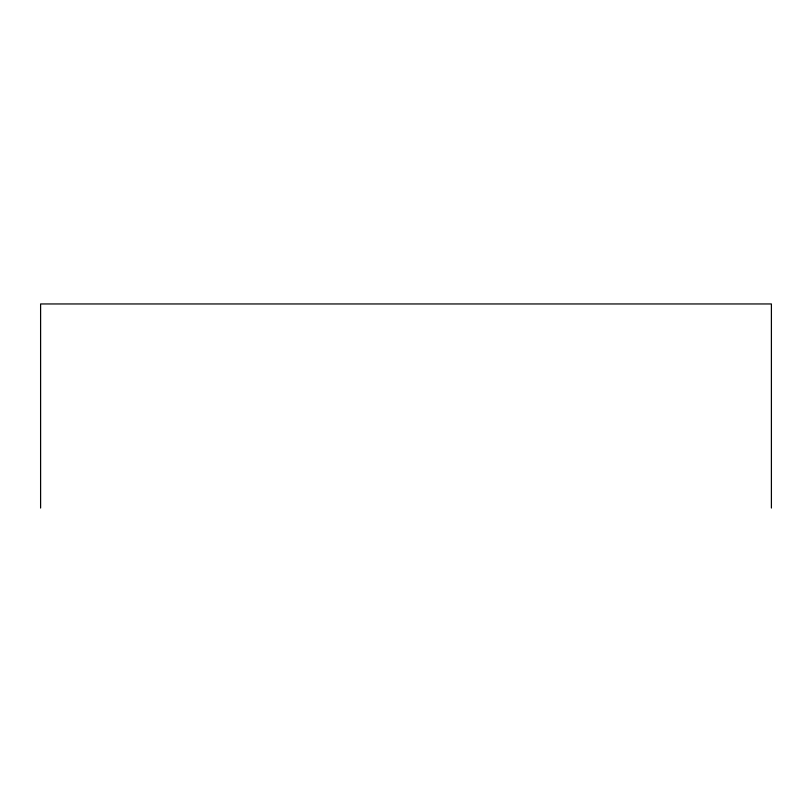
<?xml version="1.0" encoding="UTF-8"?>
<svg xmlns="http://www.w3.org/2000/svg" width="812" height="812" viewBox="0 0 812 812"><rect width="100%" height="100%" fill="white"/><g stroke="black" fill="none" stroke-linecap="round" stroke-linejoin="round"><path stroke-width="1.22" d="M771.4 508.048L771.4 303.952L40.6 303.952L40.6 508.048"/></g></svg>
